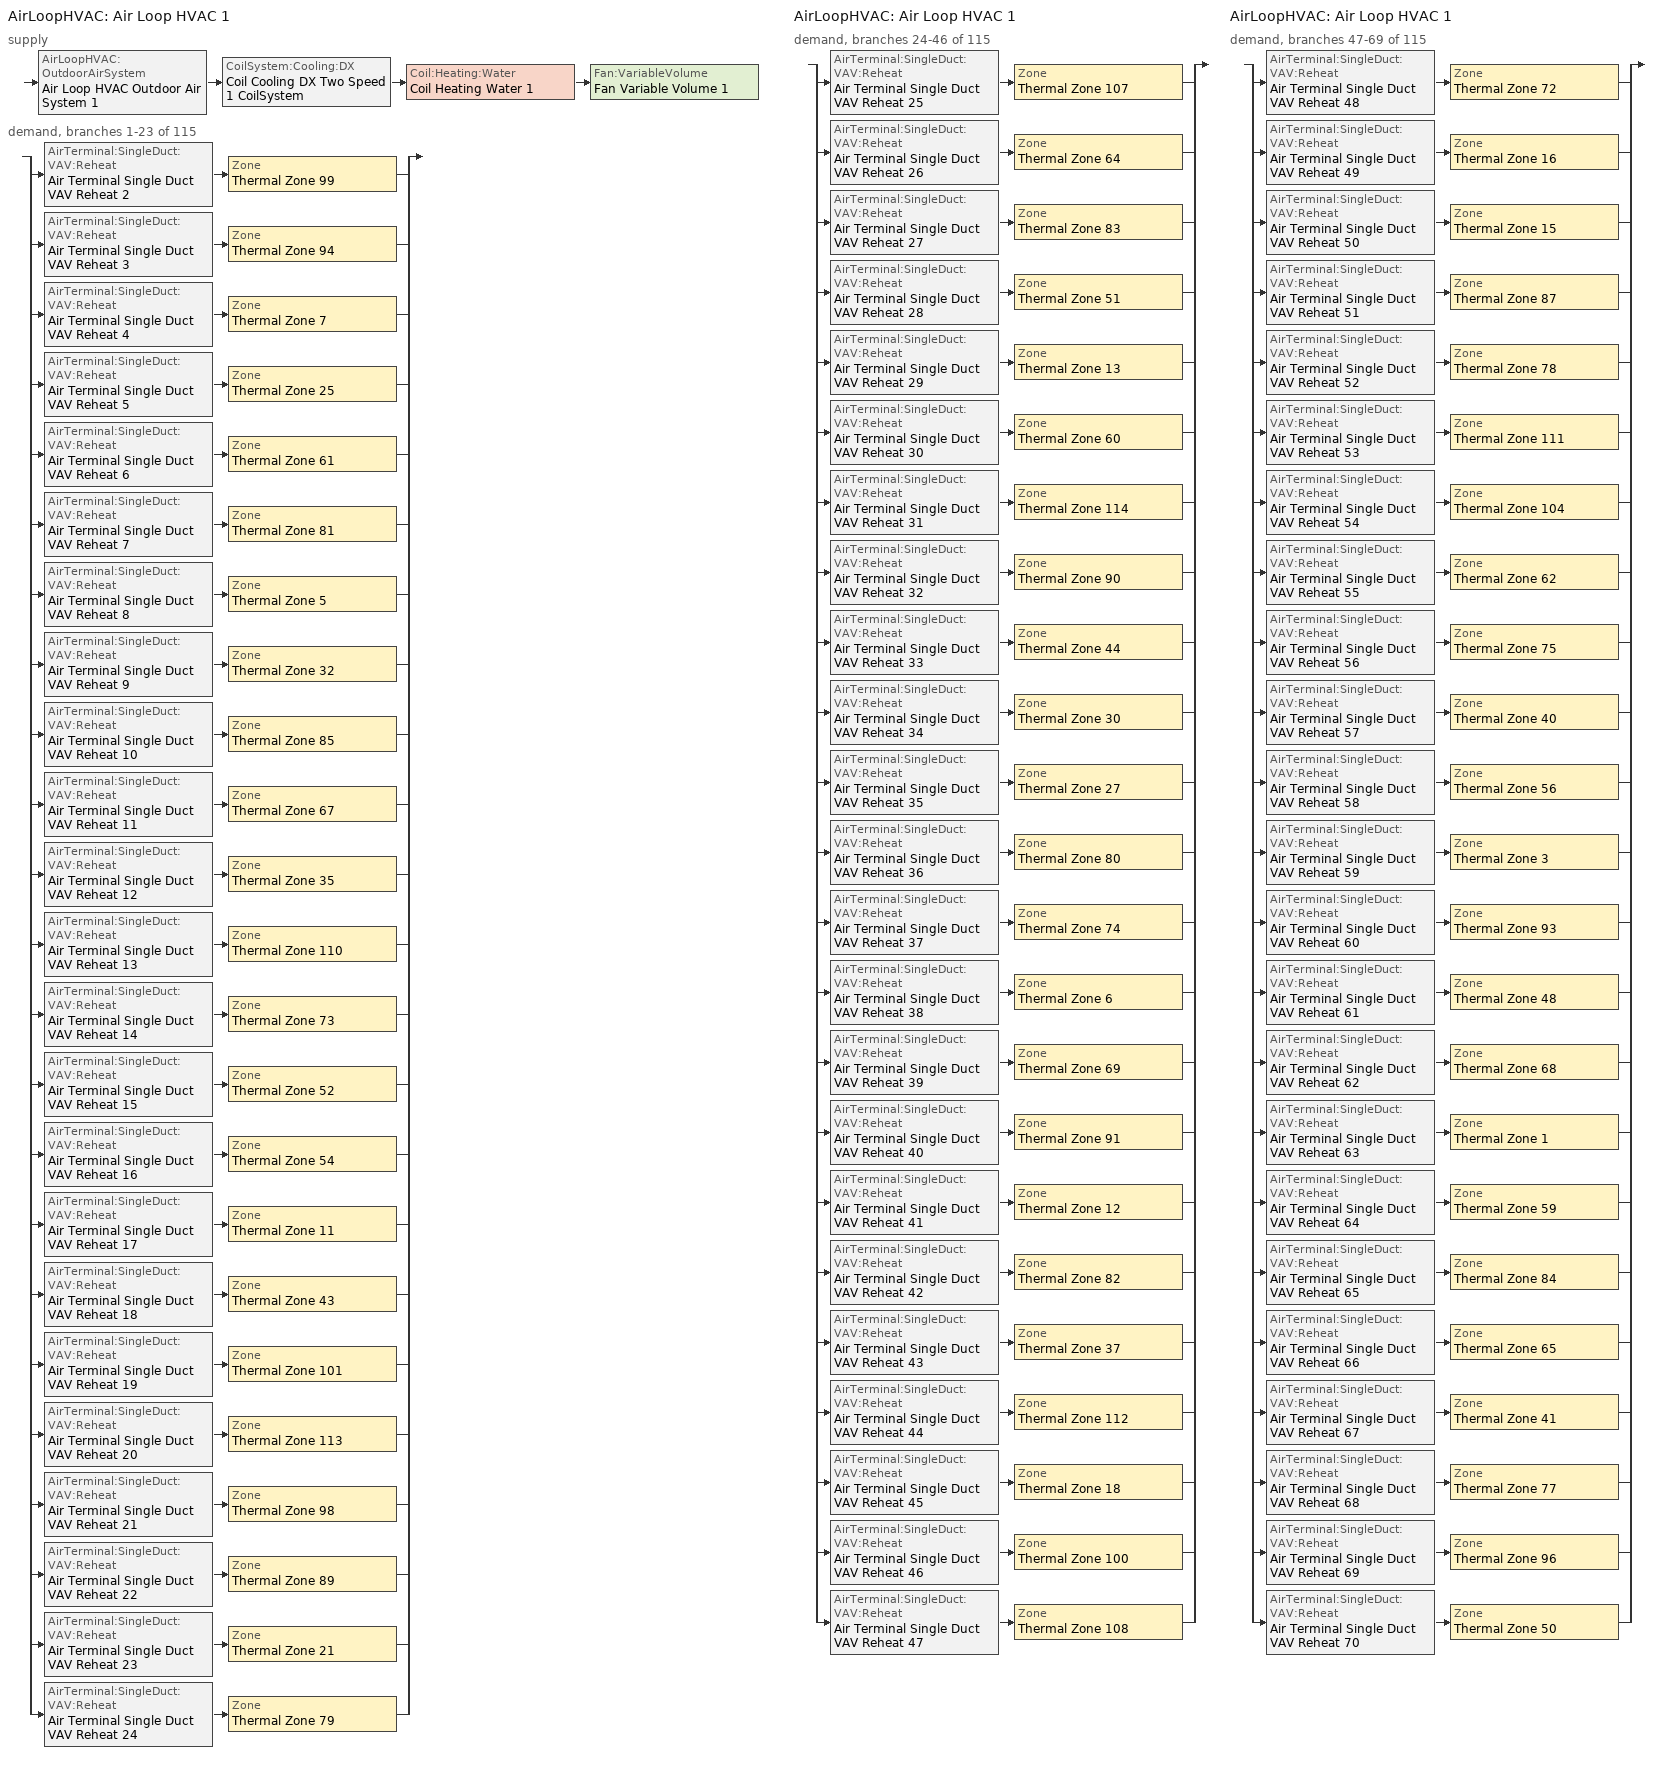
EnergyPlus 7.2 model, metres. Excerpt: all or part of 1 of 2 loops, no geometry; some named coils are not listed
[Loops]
AirLoopHVAC 'Air Loop HVAC 1'
 supply: AirLoopHVAC:OutdoorAirSystem 'Air Loop HVAC Outdoor Air System 1' > CoilSystem:Cooling:DX 'Coil Cooling DX Two Speed 1 CoilSystem' > Coil:Heating:Water 'Coil Heating Water 1' > Fan:VariableVolume 'Fan Variable Volume 1'
 demand, branches 1-23 of 115: split
  | AirTerminal:SingleDuct:VAV:Reheat 'Air Terminal Single Duct VAV Reheat 2' > Zone 'Thermal Zone 99'
  | AirTerminal:SingleDuct:VAV:Reheat 'Air Terminal Single Duct VAV Reheat 3' > Zone 'Thermal Zone 94'
  | AirTerminal:SingleDuct:VAV:Reheat 'Air Terminal Single Duct VAV Reheat 4' > Zone 'Thermal Zone 7'
  | AirTerminal:SingleDuct:VAV:Reheat 'Air Terminal Single Duct VAV Reheat 5' > Zone 'Thermal Zone 25'
  | AirTerminal:SingleDuct:VAV:Reheat 'Air Terminal Single Duct VAV Reheat 6' > Zone 'Thermal Zone 61'
  | AirTerminal:SingleDuct:VAV:Reheat 'Air Terminal Single Duct VAV Reheat 7' > Zone 'Thermal Zone 81'
  | AirTerminal:SingleDuct:VAV:Reheat 'Air Terminal Single Duct VAV Reheat 8' > Zone 'Thermal Zone 5'
  | AirTerminal:SingleDuct:VAV:Reheat 'Air Terminal Single Duct VAV Reheat 9' > Zone 'Thermal Zone 32'
  | AirTerminal:SingleDuct:VAV:Reheat 'Air Terminal Single Duct VAV Reheat 10' > Zone 'Thermal Zone 85'
  | AirTerminal:SingleDuct:VAV:Reheat 'Air Terminal Single Duct VAV Reheat 11' > Zone 'Thermal Zone 67'
  | AirTerminal:SingleDuct:VAV:Reheat 'Air Terminal Single Duct VAV Reheat 12' > Zone 'Thermal Zone 35'
  | AirTerminal:SingleDuct:VAV:Reheat 'Air Terminal Single Duct VAV Reheat 13' > Zone 'Thermal Zone 110'
  | AirTerminal:SingleDuct:VAV:Reheat 'Air Terminal Single Duct VAV Reheat 14' > Zone 'Thermal Zone 73'
  | AirTerminal:SingleDuct:VAV:Reheat 'Air Terminal Single Duct VAV Reheat 15' > Zone 'Thermal Zone 52'
  | AirTerminal:SingleDuct:VAV:Reheat 'Air Terminal Single Duct VAV Reheat 16' > Zone 'Thermal Zone 54'
  | AirTerminal:SingleDuct:VAV:Reheat 'Air Terminal Single Duct VAV Reheat 17' > Zone 'Thermal Zone 11'
  | AirTerminal:SingleDuct:VAV:Reheat 'Air Terminal Single Duct VAV Reheat 18' > Zone 'Thermal Zone 43'
  | AirTerminal:SingleDuct:VAV:Reheat 'Air Terminal Single Duct VAV Reheat 19' > Zone 'Thermal Zone 101'
  | AirTerminal:SingleDuct:VAV:Reheat 'Air Terminal Single Duct VAV Reheat 20' > Zone 'Thermal Zone 113'
  | AirTerminal:SingleDuct:VAV:Reheat 'Air Terminal Single Duct VAV Reheat 21' > Zone 'Thermal Zone 98'
  | AirTerminal:SingleDuct:VAV:Reheat 'Air Terminal Single Duct VAV Reheat 22' > Zone 'Thermal Zone 89'
  | AirTerminal:SingleDuct:VAV:Reheat 'Air Terminal Single Duct VAV Reheat 23' > Zone 'Thermal Zone 21'
  | AirTerminal:SingleDuct:VAV:Reheat 'Air Terminal Single Duct VAV Reheat 24' > Zone 'Thermal Zone 79'
AirLoopHVAC 'Air Loop HVAC 1'
 demand, branches 24-46 of 115: split
  | AirTerminal:SingleDuct:VAV:Reheat 'Air Terminal Single Duct VAV Reheat 25' > Zone 'Thermal Zone 107'
  | AirTerminal:SingleDuct:VAV:Reheat 'Air Terminal Single Duct VAV Reheat 26' > Zone 'Thermal Zone 64'
  | AirTerminal:SingleDuct:VAV:Reheat 'Air Terminal Single Duct VAV Reheat 27' > Zone 'Thermal Zone 83'
  | AirTerminal:SingleDuct:VAV:Reheat 'Air Terminal Single Duct VAV Reheat 28' > Zone 'Thermal Zone 51'
  | AirTerminal:SingleDuct:VAV:Reheat 'Air Terminal Single Duct VAV Reheat 29' > Zone 'Thermal Zone 13'
  | AirTerminal:SingleDuct:VAV:Reheat 'Air Terminal Single Duct VAV Reheat 30' > Zone 'Thermal Zone 60'
  | AirTerminal:SingleDuct:VAV:Reheat 'Air Terminal Single Duct VAV Reheat 31' > Zone 'Thermal Zone 114'
  | AirTerminal:SingleDuct:VAV:Reheat 'Air Terminal Single Duct VAV Reheat 32' > Zone 'Thermal Zone 90'
  | AirTerminal:SingleDuct:VAV:Reheat 'Air Terminal Single Duct VAV Reheat 33' > Zone 'Thermal Zone 44'
  | AirTerminal:SingleDuct:VAV:Reheat 'Air Terminal Single Duct VAV Reheat 34' > Zone 'Thermal Zone 30'
  | AirTerminal:SingleDuct:VAV:Reheat 'Air Terminal Single Duct VAV Reheat 35' > Zone 'Thermal Zone 27'
  | AirTerminal:SingleDuct:VAV:Reheat 'Air Terminal Single Duct VAV Reheat 36' > Zone 'Thermal Zone 80'
  | AirTerminal:SingleDuct:VAV:Reheat 'Air Terminal Single Duct VAV Reheat 37' > Zone 'Thermal Zone 74'
  | AirTerminal:SingleDuct:VAV:Reheat 'Air Terminal Single Duct VAV Reheat 38' > Zone 'Thermal Zone 6'
  | AirTerminal:SingleDuct:VAV:Reheat 'Air Terminal Single Duct VAV Reheat 39' > Zone 'Thermal Zone 69'
  | AirTerminal:SingleDuct:VAV:Reheat 'Air Terminal Single Duct VAV Reheat 40' > Zone 'Thermal Zone 91'
  | AirTerminal:SingleDuct:VAV:Reheat 'Air Terminal Single Duct VAV Reheat 41' > Zone 'Thermal Zone 12'
  | AirTerminal:SingleDuct:VAV:Reheat 'Air Terminal Single Duct VAV Reheat 42' > Zone 'Thermal Zone 82'
  | AirTerminal:SingleDuct:VAV:Reheat 'Air Terminal Single Duct VAV Reheat 43' > Zone 'Thermal Zone 37'
  | AirTerminal:SingleDuct:VAV:Reheat 'Air Terminal Single Duct VAV Reheat 44' > Zone 'Thermal Zone 112'
  | AirTerminal:SingleDuct:VAV:Reheat 'Air Terminal Single Duct VAV Reheat 45' > Zone 'Thermal Zone 18'
  | AirTerminal:SingleDuct:VAV:Reheat 'Air Terminal Single Duct VAV Reheat 46' > Zone 'Thermal Zone 100'
  | AirTerminal:SingleDuct:VAV:Reheat 'Air Terminal Single Duct VAV Reheat 47' > Zone 'Thermal Zone 108'
AirLoopHVAC 'Air Loop HVAC 1'
 demand, branches 47-69 of 115: split
  | AirTerminal:SingleDuct:VAV:Reheat 'Air Terminal Single Duct VAV Reheat 48' > Zone 'Thermal Zone 72'
  | AirTerminal:SingleDuct:VAV:Reheat 'Air Terminal Single Duct VAV Reheat 49' > Zone 'Thermal Zone 16'
  | AirTerminal:SingleDuct:VAV:Reheat 'Air Terminal Single Duct VAV Reheat 50' > Zone 'Thermal Zone 15'
  | AirTerminal:SingleDuct:VAV:Reheat 'Air Terminal Single Duct VAV Reheat 51' > Zone 'Thermal Zone 87'
  | AirTerminal:SingleDuct:VAV:Reheat 'Air Terminal Single Duct VAV Reheat 52' > Zone 'Thermal Zone 78'
  | AirTerminal:SingleDuct:VAV:Reheat 'Air Terminal Single Duct VAV Reheat 53' > Zone 'Thermal Zone 111'
  | AirTerminal:SingleDuct:VAV:Reheat 'Air Terminal Single Duct VAV Reheat 54' > Zone 'Thermal Zone 104'
  | AirTerminal:SingleDuct:VAV:Reheat 'Air Terminal Single Duct VAV Reheat 55' > Zone 'Thermal Zone 62'
  | AirTerminal:SingleDuct:VAV:Reheat 'Air Terminal Single Duct VAV Reheat 56' > Zone 'Thermal Zone 75'
  | AirTerminal:SingleDuct:VAV:Reheat 'Air Terminal Single Duct VAV Reheat 57' > Zone 'Thermal Zone 40'
  | AirTerminal:SingleDuct:VAV:Reheat 'Air Terminal Single Duct VAV Reheat 58' > Zone 'Thermal Zone 56'
  | AirTerminal:SingleDuct:VAV:Reheat 'Air Terminal Single Duct VAV Reheat 59' > Zone 'Thermal Zone 3'
  | AirTerminal:SingleDuct:VAV:Reheat 'Air Terminal Single Duct VAV Reheat 60' > Zone 'Thermal Zone 93'
  | AirTerminal:SingleDuct:VAV:Reheat 'Air Terminal Single Duct VAV Reheat 61' > Zone 'Thermal Zone 48'
  | AirTerminal:SingleDuct:VAV:Reheat 'Air Terminal Single Duct VAV Reheat 62' > Zone 'Thermal Zone 68'
  | AirTerminal:SingleDuct:VAV:Reheat 'Air Terminal Single Duct VAV Reheat 63' > Zone 'Thermal Zone 1'
  | AirTerminal:SingleDuct:VAV:Reheat 'Air Terminal Single Duct VAV Reheat 64' > Zone 'Thermal Zone 59'
  | AirTerminal:SingleDuct:VAV:Reheat 'Air Terminal Single Duct VAV Reheat 65' > Zone 'Thermal Zone 84'
  | AirTerminal:SingleDuct:VAV:Reheat 'Air Terminal Single Duct VAV Reheat 66' > Zone 'Thermal Zone 65'
  | AirTerminal:SingleDuct:VAV:Reheat 'Air Terminal Single Duct VAV Reheat 67' > Zone 'Thermal Zone 41'
  | AirTerminal:SingleDuct:VAV:Reheat 'Air Terminal Single Duct VAV Reheat 68' > Zone 'Thermal Zone 77'
  | AirTerminal:SingleDuct:VAV:Reheat 'Air Terminal Single Duct VAV Reheat 69' > Zone 'Thermal Zone 96'
  | AirTerminal:SingleDuct:VAV:Reheat 'Air Terminal Single Duct VAV Reheat 70' > Zone 'Thermal Zone 50'
[AirLoopHVAC]
Air Loop HVAC 1: Design Supply Air Flow Rate {m3/s}=AutoSize
[Sizing:System]
Air Loop HVAC 1: Type of Load to Size On=Sensible; Design Outdoor Air Flow Rate {m3/s}=Autosize; Minimum System Air Flow Ratio=0.3; Preheat Design Temperature {C}=7; Preheat Design Humidity Ratio {kgWater/kgDryAir}=0.008; Precool Design Temperature {C}=12.8; Precool Design Humidity Ratio {kgWater/kgDryAir}=0.008; Central Cooling Design Supply Air Temperature {C}=12.8; Central Heating Design Supply Air Temperature {C}=12.8; Sizing Option=NonCoincident; 100% Outdoor Air in Cooling=Yes; 100% Outdoor Air in Heating=Yes; Central Cooling Design Supply Air Humidity Ratio {kgWater/kgDryAir}=0.0085; Central Heating Design Supply Air Humidity Ratio {kgWater/kgDryAir}=0.008; Cooling Design Air Flow Method=DesignDay; Cooling Design Air Flow Rate {m3/s}=0; Heating Design Air Flow Method=DesignDay; Heating Design Air Flow Rate {m3/s}=0; System Outdoor Air Method=ZoneSum
[Controller:WaterCoil]
Controller Water Coil 1: Control Variable=Temperature; Action=Normal; Actuator Variable=Flow; Controller Convergence Tolerance {deltaC}=Autosize; Maximum Actuated Flow {m3/s}=Autosize; Minimum Actuated Flow {m3/s}=1e-07
[Controller:OutdoorAir]
Controller Outdoor Air 1: Minimum Outdoor Air Flow Rate {m3/s}=Autosize; Maximum Outdoor Air Flow Rate {m3/s}=Autosize; Economizer Control Type=FixedDryBulb; Economizer Control Action Type=ModulateFlow; Economizer Maximum Limit Dry-Bulb Temperature {C}=30; Economizer Maximum Limit Enthalpy {J/kg}=64000; Economizer Minimum Limit Dry-Bulb Temperature {C}=-100; Lockout Type=NoLockout; Minimum Limit Type=FixedMinimum; High Humidity Control=No; Control High Indoor Humidity Based on Outdoor Humidity Ratio=Yes; Heat Recovery Bypass Control Type=BypassWhenOAFlowGreaterThanMinimum
[SetpointManager:MixedAir] Control Variable=Temperature
Setpoint Manager Mixed Air 3; Setpoint Manager Mixed Air 2; Setpoint Manager Mixed Air 1
[CoilSystem:Cooling:DX]
Coil Cooling DX Two Speed 1 CoilSystem: Availability Schedule=Always_On; Cooling Coil=Coil Cooling DX Two Speed 1
[Coil:Cooling:DX:TwoSpeed]
Coil Cooling DX Two Speed 1: Availability Schedule=Always_On; Rated High Speed Total Cooling Capacity {W}=Autosize; Rated High Speed Sensible Heat Ratio=Autosize; Rated High Speed COP {W/W}=5.5; Rated High Speed Air Flow Rate {m3/s}=Autosize; Total Cooling Capacity Function of Temperature Curve=Curve Biquadratic 1; Total Cooling Capacity Function of Flow Fraction Curve=Curve Quadratic 1; Energy Input Ratio Function of Temperature Curve=Curve Biquadratic 2; Energy Input Ratio Function of Flow Fraction Curve=Curve Quadratic 2; Part Load Fraction Correlation Curve=Curve Quadratic 3; Rated Low Speed Total Cooling Capacity {W}=Autosize; Rated Low Speed Sensible Heat Ratio=0.69; Rated Low Speed COP {W/W}=6.6; Rated Low Speed Air Flow Rate {m3/s}=Autosize; Low Speed Total Cooling Capacity Function of Temperature Curve=Curve Biquadratic 3; Low Speed Energy Input Ratio Function of Temperature Curve=Curve Biquadratic 4; Condenser Type=AirCooled; High Speed Evaporative Condenser Effectiveness=0; Low Speed Evaporative Condenser Effectiveness=0; Basin Heater Capacity {W/K}=10; Basin Heater Setpoint Temperature {C}=2
[Coil:Heating:Water]
Coil Heating Water 1: Availability Schedule=Always_On; U-Factor Times Area Value {W/K}=Autosize; Maximum Water Flow Rate {m3/s}=Autosize; Performance Input Method=UFactorTimesAreaAndDesignWaterFlowRate; Rated Capacity {W}=Autosize; Rated Inlet Water Temperature {C}=82.2; Rated Inlet Air Temperature {C}=16.6; Rated Outlet Water Temperature {C}=71.1; Rated Outlet Air Temperature {C}=32.2; Rated Ratio for Air and Water Convection=0.5
[Fan:VariableVolume]
Fan Variable Volume 1: Availability Schedule=Always_On; Fan Efficiency=0.5; Pressure Rise {Pa}=500; Maximum Flow Rate {m3/s}=AutoSize; Fan Power Minimum Flow Rate Input Method=FixedFlowRate; Fan Power Minimum Flow Fraction=0; Fan Power Minimum Air Flow Rate {m3/s}=0; Motor Efficiency=0.93; Motor In Airstream Fraction=1; Fan Power Coefficient 1=0.0407599; Fan Power Coefficient 2=0.088045; Fan Power Coefficient 3=-0.0729261; Fan Power Coefficient 4=0.94374; Fan Power Coefficient 5=0
[SetpointManager:Scheduled]
Setpoint Manager Scheduled 1: Control Variable=Temperature; Schedule=Deck_Temperature
[AirTerminal:SingleDuct:VAV:Reheat] Availability Schedule=Always_On; Maximum Air Flow Rate {m3/s}=Autosize; Zone Minimum Air Flow Input Method=Constant; Constant Minimum Air Flow Fraction=0.3; Fixed Minimum Air Flow Rate {m3/s}=0.3; Maximum Hot Water or Steam Flow Rate {m3/s}=Autosize; Minimum Hot Water or Steam Flow Rate {m3/s}=0; Convergence Tolerance=0.001; Damper Heating Action=Normal; Maximum Flow per Zone Floor Area During Reheat {m3/s-m2}=Autocalculate; Maximum Flow Fraction During Reheat=Autocalculate; Maximum Reheat Air Temperature {C}=35
Name | Reheat Coil
Air Terminal Single Duct VAV Reheat 2 | Coil Heating Water 3
Air Terminal Single Duct VAV Reheat 3 | Coil Heating Water 4
Air Terminal Single Duct VAV Reheat 4 | Coil Heating Water 5
Air Terminal Single Duct VAV Reheat 5 | Coil Heating Water 6
Air Terminal Single Duct VAV Reheat 6 | Coil Heating Water 7
Air Terminal Single Duct VAV Reheat 7 | Coil Heating Water 8
Air Terminal Single Duct VAV Reheat 8 | Coil Heating Water 9
Air Terminal Single Duct VAV Reheat 9 | Coil Heating Water 10
Air Terminal Single Duct VAV Reheat 10 | Coil Heating Water 11
Air Terminal Single Duct VAV Reheat 11 | Coil Heating Water 12
Air Terminal Single Duct VAV Reheat 12 | Coil Heating Water 13
Air Terminal Single Duct VAV Reheat 13 | Coil Heating Water 14
Air Terminal Single Duct VAV Reheat 14 | Coil Heating Water 15
Air Terminal Single Duct VAV Reheat 15 | Coil Heating Water 16
Air Terminal Single Duct VAV Reheat 16 | Coil Heating Water 17
Air Terminal Single Duct VAV Reheat 17 | Coil Heating Water 18
Air Terminal Single Duct VAV Reheat 18 | Coil Heating Water 19
Air Terminal Single Duct VAV Reheat 19 | Coil Heating Water 20
Air Terminal Single Duct VAV Reheat 20 | Coil Heating Water 21
Air Terminal Single Duct VAV Reheat 21 | Coil Heating Water 22
Air Terminal Single Duct VAV Reheat 22 | Coil Heating Water 23
Air Terminal Single Duct VAV Reheat 23 | Coil Heating Water 24
Air Terminal Single Duct VAV Reheat 24 | Coil Heating Water 25
Air Terminal Single Duct VAV Reheat 25 | Coil Heating Water 26
Air Terminal Single Duct VAV Reheat 26 | Coil Heating Water 27
Air Terminal Single Duct VAV Reheat 27 | Coil Heating Water 28
Air Terminal Single Duct VAV Reheat 28 | Coil Heating Water 29
Air Terminal Single Duct VAV Reheat 29 | Coil Heating Water 30
Air Terminal Single Duct VAV Reheat 30 | Coil Heating Water 31
Air Terminal Single Duct VAV Reheat 31 | Coil Heating Water 32
Air Terminal Single Duct VAV Reheat 32 | Coil Heating Water 33
Air Terminal Single Duct VAV Reheat 33 | Coil Heating Water 34
Air Terminal Single Duct VAV Reheat 34 | Coil Heating Water 35
Air Terminal Single Duct VAV Reheat 35 | Coil Heating Water 36
Air Terminal Single Duct VAV Reheat 36 | Coil Heating Water 37
Air Terminal Single Duct VAV Reheat 37 | Coil Heating Water 38
Air Terminal Single Duct VAV Reheat 38 | Coil Heating Water 39
Air Terminal Single Duct VAV Reheat 39 | Coil Heating Water 40
Air Terminal Single Duct VAV Reheat 40 | Coil Heating Water 41
Air Terminal Single Duct VAV Reheat 41 | Coil Heating Water 42
Air Terminal Single Duct VAV Reheat 42 | Coil Heating Water 43
Air Terminal Single Duct VAV Reheat 43 | Coil Heating Water 44
Air Terminal Single Duct VAV Reheat 44 | Coil Heating Water 45
Air Terminal Single Duct VAV Reheat 45 | Coil Heating Water 46
Air Terminal Single Duct VAV Reheat 46 | Coil Heating Water 47
Air Terminal Single Duct VAV Reheat 47 | Coil Heating Water 48
Air Terminal Single Duct VAV Reheat 48 | Coil Heating Water 49
Air Terminal Single Duct VAV Reheat 49 | Coil Heating Water 50
Air Terminal Single Duct VAV Reheat 50 | Coil Heating Water 51
Air Terminal Single Duct VAV Reheat 51 | Coil Heating Water 52
Air Terminal Single Duct VAV Reheat 52 | Coil Heating Water 53
Air Terminal Single Duct VAV Reheat 53 | Coil Heating Water 54
Air Terminal Single Duct VAV Reheat 54 | Coil Heating Water 55
Air Terminal Single Duct VAV Reheat 55 | Coil Heating Water 56
Air Terminal Single Duct VAV Reheat 56 | Coil Heating Water 57
Air Terminal Single Duct VAV Reheat 57 | Coil Heating Water 58
Air Terminal Single Duct VAV Reheat 58 | Coil Heating Water 59
Air Terminal Single Duct VAV Reheat 59 | Coil Heating Water 60
Air Terminal Single Duct VAV Reheat 60 | Coil Heating Water 61
Air Terminal Single Duct VAV Reheat 61 | Coil Heating Water 62
Air Terminal Single Duct VAV Reheat 62 | Coil Heating Water 63
Air Terminal Single Duct VAV Reheat 63 | Coil Heating Water 64
Air Terminal Single Duct VAV Reheat 64 | Coil Heating Water 65
Air Terminal Single Duct VAV Reheat 65 | Coil Heating Water 66
Air Terminal Single Duct VAV Reheat 66 | Coil Heating Water 67
Air Terminal Single Duct VAV Reheat 67 | Coil Heating Water 68
Air Terminal Single Duct VAV Reheat 68 | Coil Heating Water 69
Air Terminal Single Duct VAV Reheat 69 | Coil Heating Water 70
Air Terminal Single Duct VAV Reheat 70 | Coil Heating Water 71
[ZoneControl:Thermostat] Control Object Type 1=ThermostatSetpoint:DualSetpoint; Control Name 1=Thermostat Setpoint Dual Setpoint 1
Name | Zone or ZoneList | Control Type Schedule
Thermal Zone 43 Thermostat | Thermal Zone 43 | Thermal Zone 43 Thermostat Schedule
Thermal Zone 72 Thermostat | Thermal Zone 72 | Thermal Zone 72 Thermostat Schedule
Thermal Zone 37 Thermostat | Thermal Zone 37 | Thermal Zone 37 Thermostat Schedule
Thermal Zone 83 Thermostat | Thermal Zone 83 | Thermal Zone 83 Thermostat Schedule
Thermal Zone 67 Thermostat | Thermal Zone 67 | Thermal Zone 67 Thermostat Schedule
Thermal Zone 50 Thermostat | Thermal Zone 50 | Thermal Zone 50 Thermostat Schedule
Thermal Zone 18 Thermostat | Thermal Zone 18 | Thermal Zone 18 Thermostat Schedule
Thermal Zone 6 Thermostat | Thermal Zone 6 | Thermal Zone 6 Thermostat Schedule
Thermal Zone 13 Thermostat | Thermal Zone 13 | Thermal Zone 13 Thermostat Schedule
Thermal Zone 84 Thermostat | Thermal Zone 84 | Thermal Zone 84 Thermostat Schedule
Thermal Zone 75 Thermostat | Thermal Zone 75 | Thermal Zone 75 Thermostat Schedule
Thermal Zone 77 Thermostat | Thermal Zone 77 | Thermal Zone 77 Thermostat Schedule
Thermal Zone 64 Thermostat | Thermal Zone 64 | Thermal Zone 64 Thermostat Schedule
Thermal Zone 69 Thermostat | Thermal Zone 69 | Thermal Zone 69 Thermostat Schedule
Thermal Zone 59 Thermostat | Thermal Zone 59 | Thermal Zone 59 Thermostat Schedule
Thermal Zone 93 Thermostat | Thermal Zone 93 | Thermal Zone 93 Thermostat Schedule
Thermal Zone 98 Thermostat | Thermal Zone 98 | Thermal Zone 98 Thermostat Schedule
Thermal Zone 51 Thermostat | Thermal Zone 51 | Thermal Zone 51 Thermostat Schedule
Thermal Zone 1 Thermostat | Thermal Zone 1 | Thermal Zone 1 Thermostat Schedule
Thermal Zone 30 Thermostat | Thermal Zone 30 | Thermal Zone 30 Thermostat Schedule
Thermal Zone 90 Thermostat | Thermal Zone 90 | Thermal Zone 90 Thermostat Schedule
Thermal Zone 101 Thermostat | Thermal Zone 101 | Thermal Zone 101 Thermostat Schedule
Thermal Zone 48 Thermostat | Thermal Zone 48 | Thermal Zone 48 Thermostat Schedule
Thermal Zone 52 Thermostat | Thermal Zone 52 | Thermal Zone 52 Thermostat Schedule
Thermal Zone 113 Thermostat | Thermal Zone 113 | Thermal Zone 113 Thermostat Schedule
Thermal Zone 108 Thermostat | Thermal Zone 108 | Thermal Zone 108 Thermostat Schedule
Thermal Zone 56 Thermostat | Thermal Zone 56 | Thermal Zone 56 Thermostat Schedule
Thermal Zone 62 Thermostat | Thermal Zone 62 | Thermal Zone 62 Thermostat Schedule
Thermal Zone 81 Thermostat | Thermal Zone 81 | Thermal Zone 81 Thermostat Schedule
Thermal Zone 7 Thermostat | Thermal Zone 7 | Thermal Zone 7 Thermostat Schedule
Thermal Zone 3 Thermostat | Thermal Zone 3 | Thermal Zone 3 Thermostat Schedule
Thermal Zone 5 Thermostat | Thermal Zone 5 | Thermal Zone 5 Thermostat Schedule
Thermal Zone 61 Thermostat | Thermal Zone 61 | Thermal Zone 61 Thermostat Schedule
Thermal Zone 11 Thermostat | Thermal Zone 11 | Thermal Zone 11 Thermostat Schedule
Thermal Zone 68 Thermostat | Thermal Zone 68 | Thermal Zone 68 Thermostat Schedule
Thermal Zone 87 Thermostat | Thermal Zone 87 | Thermal Zone 87 Thermostat Schedule
Thermal Zone 41 Thermostat | Thermal Zone 41 | Thermal Zone 41 Thermostat Schedule
Thermal Zone 100 Thermostat | Thermal Zone 100 | Thermal Zone 100 Thermostat Schedule
Thermal Zone 96 Thermostat | Thermal Zone 96 | Thermal Zone 96 Thermostat Schedule
Thermal Zone 40 Thermostat | Thermal Zone 40 | Thermal Zone 40 Thermostat Schedule
Thermal Zone 25 Thermostat | Thermal Zone 25 | Thermal Zone 25 Thermostat Schedule
Thermal Zone 85 Thermostat | Thermal Zone 85 | Thermal Zone 85 Thermostat Schedule
Thermal Zone 27 Thermostat | Thermal Zone 27 | Thermal Zone 27 Thermostat Schedule
Thermal Zone 89 Thermostat | Thermal Zone 89 | Thermal Zone 89 Thermostat Schedule
Thermal Zone 111 Thermostat | Thermal Zone 111 | Thermal Zone 111 Thermostat Schedule
Thermal Zone 78 Thermostat | Thermal Zone 78 | Thermal Zone 78 Thermostat Schedule
Thermal Zone 82 Thermostat | Thermal Zone 82 | Thermal Zone 82 Thermostat Schedule
Thermal Zone 21 Thermostat | Thermal Zone 21 | Thermal Zone 21 Thermostat Schedule
Thermal Zone 35 Thermostat | Thermal Zone 35 | Thermal Zone 35 Thermostat Schedule
Thermal Zone 94 Thermostat | Thermal Zone 94 | Thermal Zone 94 Thermostat Schedule
Thermal Zone 104 Thermostat | Thermal Zone 104 | Thermal Zone 104 Thermostat Schedule
Thermal Zone 112 Thermostat | Thermal Zone 112 | Thermal Zone 112 Thermostat Schedule
Thermal Zone 107 Thermostat | Thermal Zone 107 | Thermal Zone 107 Thermostat Schedule
Thermal Zone 54 Thermostat | Thermal Zone 54 | Thermal Zone 54 Thermostat Schedule
Thermal Zone 99 Thermostat | Thermal Zone 99 | Thermal Zone 99 Thermostat Schedule
Thermal Zone 80 Thermostat | Thermal Zone 80 | Thermal Zone 80 Thermostat Schedule
Thermal Zone 65 Thermostat | Thermal Zone 65 | Thermal Zone 65 Thermostat Schedule
Thermal Zone 91 Thermostat | Thermal Zone 91 | Thermal Zone 91 Thermostat Schedule
Thermal Zone 73 Thermostat | Thermal Zone 73 | Thermal Zone 73 Thermostat Schedule
Thermal Zone 110 Thermostat | Thermal Zone 110 | Thermal Zone 110 Thermostat Schedule
Thermal Zone 114 Thermostat | Thermal Zone 114 | Thermal Zone 114 Thermostat Schedule
Thermal Zone 74 Thermostat | Thermal Zone 74 | Thermal Zone 74 Thermostat Schedule
Thermal Zone 12 Thermostat | Thermal Zone 12 | Thermal Zone 12 Thermostat Schedule
Thermal Zone 16 Thermostat | Thermal Zone 16 | Thermal Zone 16 Thermostat Schedule
Thermal Zone 15 Thermostat | Thermal Zone 15 | Thermal Zone 15 Thermostat Schedule
Thermal Zone 79 Thermostat | Thermal Zone 79 | Thermal Zone 79 Thermostat Schedule
Thermal Zone 60 Thermostat | Thermal Zone 60 | Thermal Zone 60 Thermostat Schedule
Thermal Zone 44 Thermostat | Thermal Zone 44 | Thermal Zone 44 Thermostat Schedule
Thermal Zone 32 Thermostat | Thermal Zone 32 | Thermal Zone 32 Thermostat Schedule
[ThermostatSetpoint:DualSetpoint]
Thermostat Setpoint Dual Setpoint 1: Heating Setpoint Temperature Schedule=Heating Sch; Cooling Setpoint Temperature Schedule=Cooling Sch
[Zone equipment]
Thermal Zone 43: Air Terminal Single Duct VAV Reheat 18
Thermal Zone 72: Air Terminal Single Duct VAV Reheat 48
Thermal Zone 37: Air Terminal Single Duct VAV Reheat 43
Thermal Zone 83: Air Terminal Single Duct VAV Reheat 27
Thermal Zone 67: Air Terminal Single Duct VAV Reheat 11
Thermal Zone 50: Air Terminal Single Duct VAV Reheat 70
Thermal Zone 18: Air Terminal Single Duct VAV Reheat 45
Thermal Zone 6: Air Terminal Single Duct VAV Reheat 38
Thermal Zone 13: Air Terminal Single Duct VAV Reheat 29
Thermal Zone 84: Air Terminal Single Duct VAV Reheat 65
Thermal Zone 75: Air Terminal Single Duct VAV Reheat 56
Thermal Zone 77: Air Terminal Single Duct VAV Reheat 68
Thermal Zone 64: Air Terminal Single Duct VAV Reheat 26
Thermal Zone 69: Air Terminal Single Duct VAV Reheat 39
Thermal Zone 59: Air Terminal Single Duct VAV Reheat 64
Thermal Zone 93: Air Terminal Single Duct VAV Reheat 60
Thermal Zone 98: Air Terminal Single Duct VAV Reheat 21
Thermal Zone 51: Air Terminal Single Duct VAV Reheat 28
Thermal Zone 1: Air Terminal Single Duct VAV Reheat 63
Thermal Zone 30: Air Terminal Single Duct VAV Reheat 34
Thermal Zone 90: Air Terminal Single Duct VAV Reheat 32
Thermal Zone 101: Air Terminal Single Duct VAV Reheat 19
Thermal Zone 48: Air Terminal Single Duct VAV Reheat 61
Thermal Zone 52: Air Terminal Single Duct VAV Reheat 15
Thermal Zone 113: Air Terminal Single Duct VAV Reheat 20
Thermal Zone 108: Air Terminal Single Duct VAV Reheat 47
Thermal Zone 56: Air Terminal Single Duct VAV Reheat 58
Thermal Zone 62: Air Terminal Single Duct VAV Reheat 55
Thermal Zone 81: Air Terminal Single Duct VAV Reheat 7
Thermal Zone 7: Air Terminal Single Duct VAV Reheat 4
Thermal Zone 3: Air Terminal Single Duct VAV Reheat 59
Thermal Zone 5: Air Terminal Single Duct VAV Reheat 8
Thermal Zone 61: Air Terminal Single Duct VAV Reheat 6
Thermal Zone 11: Air Terminal Single Duct VAV Reheat 17
Thermal Zone 68: Air Terminal Single Duct VAV Reheat 62
Thermal Zone 87: Air Terminal Single Duct VAV Reheat 51
Thermal Zone 41: Air Terminal Single Duct VAV Reheat 67
Thermal Zone 100: Air Terminal Single Duct VAV Reheat 46
Thermal Zone 96: Air Terminal Single Duct VAV Reheat 69
Thermal Zone 40: Air Terminal Single Duct VAV Reheat 57
Thermal Zone 25: Air Terminal Single Duct VAV Reheat 5
Thermal Zone 85: Air Terminal Single Duct VAV Reheat 10
Thermal Zone 27: Air Terminal Single Duct VAV Reheat 35
Thermal Zone 89: Air Terminal Single Duct VAV Reheat 22
Thermal Zone 111: Air Terminal Single Duct VAV Reheat 53
Thermal Zone 78: Air Terminal Single Duct VAV Reheat 52
Thermal Zone 82: Air Terminal Single Duct VAV Reheat 42
Thermal Zone 21: Air Terminal Single Duct VAV Reheat 23
Thermal Zone 35: Air Terminal Single Duct VAV Reheat 12
Thermal Zone 94: Air Terminal Single Duct VAV Reheat 3
Thermal Zone 104: Air Terminal Single Duct VAV Reheat 54
Thermal Zone 112: Air Terminal Single Duct VAV Reheat 44
Thermal Zone 107: Air Terminal Single Duct VAV Reheat 25
Thermal Zone 54: Air Terminal Single Duct VAV Reheat 16
Thermal Zone 99: Air Terminal Single Duct VAV Reheat 2
Thermal Zone 80: Air Terminal Single Duct VAV Reheat 36
Thermal Zone 65: Air Terminal Single Duct VAV Reheat 66
Thermal Zone 91: Air Terminal Single Duct VAV Reheat 40
Thermal Zone 73: Air Terminal Single Duct VAV Reheat 14
Thermal Zone 110: Air Terminal Single Duct VAV Reheat 13
Thermal Zone 114: Air Terminal Single Duct VAV Reheat 31
Thermal Zone 74: Air Terminal Single Duct VAV Reheat 37
Thermal Zone 12: Air Terminal Single Duct VAV Reheat 41
Thermal Zone 16: Air Terminal Single Duct VAV Reheat 49
Thermal Zone 15: Air Terminal Single Duct VAV Reheat 50
Thermal Zone 79: Air Terminal Single Duct VAV Reheat 24
Thermal Zone 60: Air Terminal Single Duct VAV Reheat 30
Thermal Zone 44: Air Terminal Single Duct VAV Reheat 33
Thermal Zone 32: Air Terminal Single Duct VAV Reheat 9
[Sizing:Zone] Zone Cooling Design Supply Air Temperature Input Method=SupplyAirTemperature; Zone Cooling Design Supply Air Temperature {C}=14; Zone Heating Design Supply Air Temperature Input Method=SupplyAirTemperature; Zone Heating Design Supply Air Temperature {C}=40; Zone Cooling Design Supply Air Humidity Ratio {kgWater/kgDryAir}=0.0085; Zone Heating Design Supply Air Humidity Ratio {kgWater/kgDryAir}=0.008; Cooling Design Air Flow Method=DesignDay; Cooling Design Air Flow Rate {m3/s}=0; Cooling Minimum Air Flow per Zone Floor Area {m3/s-m2}=0.000762; Cooling Minimum Air Flow {m3/s}=0; Cooling Minimum Air Flow Fraction=0; Heating Design Air Flow Method=DesignDay; Heating Design Air Flow Rate {m3/s}=0; Heating Maximum Air Flow per Zone Floor Area {m3/s-m2}=0.002032; Heating Maximum Air Flow {m3/s}=0.141576; Heating Maximum Air Flow Fraction=0.3
Thermal Zone 43; Thermal Zone 72; Thermal Zone 37; Thermal Zone 83; Thermal Zone 67; Thermal Zone 50; Thermal Zone 18; Thermal Zone 6; Thermal Zone 13; Thermal Zone 84; Thermal Zone 75; Thermal Zone 77; Thermal Zone 64; Thermal Zone 69; Thermal Zone 59; Thermal Zone 93; Thermal Zone 98; Thermal Zone 51; Thermal Zone 1; Thermal Zone 30; Thermal Zone 90; Thermal Zone 101; Thermal Zone 48; Thermal Zone 52; Thermal Zone 113; Thermal Zone 108; Thermal Zone 56; Thermal Zone 62; Thermal Zone 81; Thermal Zone 7; Thermal Zone 3; Thermal Zone 5; Thermal Zone 61; Thermal Zone 11; Thermal Zone 68; Thermal Zone 87; Thermal Zone 41; Thermal Zone 100; Thermal Zone 96; Thermal Zone 40; Thermal Zone 25; Thermal Zone 85; Thermal Zone 27; Thermal Zone 89; Thermal Zone 111; Thermal Zone 78; Thermal Zone 82; Thermal Zone 21; Thermal Zone 35; Thermal Zone 94; Thermal Zone 104; Thermal Zone 112; Thermal Zone 107; Thermal Zone 54; Thermal Zone 99; Thermal Zone 80; Thermal Zone 65; Thermal Zone 91; Thermal Zone 73; Thermal Zone 110; Thermal Zone 114; Thermal Zone 74; Thermal Zone 12; Thermal Zone 16; Thermal Zone 15; Thermal Zone 79; Thermal Zone 60; Thermal Zone 44; Thermal Zone 32
[Schedule:Day:Interval]
Always_On_Winter_Design_Day; Always_On_Summer_Design_Day; Always_On_Default: No, 24:00, 1
Deck_Temperature_Summer_Design_Day; Deck_Temperature_Winter_Design_Day; Deck_Temperature_Default: No, 24:00, 12.8
Heating Sch Default: No, 24:00, 24
Cooling Sch Default: No, 24:00, 28
[Schedule:Week:Daily]
Schedule:Week:Daily {84b509d3-6c44-4767-885e-8c8381c8c71d}: Cooling Sch Default, Cooling Sch Default, Cooling Sch Default, Cooling Sch Default, Cooling Sch Default, Cooling Sch Default, Cooling Sch Default, Cooling Sch Default, Cooling Sch Default, Cooling Sch Default, Cooling Sch Default, Cooling Sch Default
Schedule:Week:Daily {172289bd-24b3-45ba-aebe-73c1effa4b61}: Heating Sch Default, Heating Sch Default, Heating Sch Default, Heating Sch Default, Heating Sch Default, Heating Sch Default, Heating Sch Default, Heating Sch Default, Heating Sch Default, Heating Sch Default, Heating Sch Default, Heating Sch Default
Schedule:Week:Daily {8ddb1b03-665f-44d5-a9f1-b613e169e64c}: Deck_Temperature_Default, Deck_Temperature_Default, Deck_Temperature_Default, Deck_Temperature_Default, Deck_Temperature_Default, Deck_Temperature_Default, Deck_Temperature_Default, Deck_Temperature_Default, Deck_Temperature_Summer_Design_Day, Deck_Temperature_Winter_Design_Day, Deck_Temperature_Default, Deck_Temperature_Default
Schedule:Week:Daily {f200fd82-2523-4ff8-897a-2c8eb04ab378}: Always_On_Default, Always_On_Default, Always_On_Default, Always_On_Default, Always_On_Default, Always_On_Default, Always_On_Default, Always_On_Default, Always_On_Summer_Design_Day, Always_On_Winter_Design_Day, Always_On_Default, Always_On_Default
[Schedule:Year]
Cooling Sch: Schedule:Week:Daily {84b509d3-6c44-4767-885e-8c8381c8c71d}, 1, 1, 12, 31
Heating Sch: Schedule:Week:Daily {172289bd-24b3-45ba-aebe-73c1effa4b61}, 1, 1, 12, 31
Deck_Temperature: Schedule:Week:Daily {8ddb1b03-665f-44d5-a9f1-b613e169e64c}, 1, 1, 12, 31
Always_On: Schedule:Week:Daily {f200fd82-2523-4ff8-897a-2c8eb04ab378}, 1, 1, 12, 31
[Schedule:Compact]
Thermal Zone 43 Thermostat Schedule; Thermal Zone 72 Thermostat Schedule; Thermal Zone 37 Thermostat Schedule; Thermal Zone 83 Thermostat Schedule; Thermal Zone 67 Thermostat Schedule; Thermal Zone 50 Thermostat Schedule; Thermal Zone 18 Thermostat Schedule; Thermal Zone 6 Thermostat Schedule; Thermal Zone 13 Thermostat Schedule; Thermal Zone 84 Thermostat Schedule; Thermal Zone 75 Thermostat Schedule; Thermal Zone 77 Thermostat Schedule; Thermal Zone 64 Thermostat Schedule; Thermal Zone 69 Thermostat Schedule; Thermal Zone 59 Thermostat Schedule; Thermal Zone 93 Thermostat Schedule; Thermal Zone 98 Thermostat Schedule; Thermal Zone 51 Thermostat Schedule; Thermal Zone 1 Thermostat Schedule; Thermal Zone 30 Thermostat Schedule; Thermal Zone 90 Thermostat Schedule; Thermal Zone 101 Thermostat Schedule; Thermal Zone 48 Thermostat Schedule; Thermal Zone 52 Thermostat Schedule; Thermal Zone 113 Thermostat Schedule; Thermal Zone 108 Thermostat Schedule; Thermal Zone 56 Thermostat Schedule; Thermal Zone 62 Thermostat Schedule; Thermal Zone 81 Thermostat Schedule; Thermal Zone 7 Thermostat Schedule; Thermal Zone 3 Thermostat Schedule; Thermal Zone 5 Thermostat Schedule; Thermal Zone 61 Thermostat Schedule; Thermal Zone 11 Thermostat Schedule; Thermal Zone 68 Thermostat Schedule; Thermal Zone 87 Thermostat Schedule; Thermal Zone 41 Thermostat Schedule; Thermal Zone 100 Thermostat Schedule; Thermal Zone 96 Thermostat Schedule; Thermal Zone 40 Thermostat Schedule; Thermal Zone 25 Thermostat Schedule; Thermal Zone 85 Thermostat Schedule; Thermal Zone 27 Thermostat Schedule; Thermal Zone 89 Thermostat Schedule; Thermal Zone 111 Thermostat Schedule; Thermal Zone 78 Thermostat Schedule; Thermal Zone 82 Thermostat Schedule; Thermal Zone 21 Thermostat Schedule; Thermal Zone 35 Thermostat Schedule; Thermal Zone 94 Thermostat Schedule; Thermal Zone 104 Thermostat Schedule; Thermal Zone 112 Thermostat Schedule; Thermal Zone 107 Thermostat Schedule; Thermal Zone 54 Thermostat Schedule; Thermal Zone 99 Thermostat Schedule; Thermal Zone 80 Thermostat Schedule; Thermal Zone 65 Thermostat Schedule; Thermal Zone 91 Thermostat Schedule; Thermal Zone 73 Thermostat Schedule; Thermal Zone 110 Thermostat Schedule; Thermal Zone 114 Thermostat Schedule; Thermal Zone 74 Thermostat Schedule; Thermal Zone 12 Thermostat Schedule; Thermal Zone 16 Thermostat Schedule; Thermal Zone 15 Thermostat Schedule; Thermal Zone 79 Thermostat Schedule; Thermal Zone 60 Thermostat Schedule; Thermal Zone 44 Thermostat Schedule; Thermal Zone 32 Thermostat Schedule: Through: 12/31, For: AllDays, Until: 24:00, 4
[Curve:Biquadratic]
Name | Coefficient1 Constant | Coefficient2 x | Coefficient3 x**2 | Coefficient4 y | Coefficient5 y**2 | Coefficient6 x*y | Minimum Value of x {BasedOnField A2} | Maximum Value of x {BasedOnField A2} | Minimum Value of y {BasedOnField A3} | Maximum Value of y {BasedOnField A3}
Curve Biquadratic 1 | 0.42415 | 0.04426 | -0.00042 | 0.00333 | -8e-05 | -0.00021 | 17 | 22 | 13 | 46
Curve Biquadratic 2 | 1.23649 | -0.02431 | 0.00057 | -0.01434 | 0.00063 | -0.00038 | 17 | 22 | 13 | 46
Curve Biquadratic 3; Curve Biquadratic 4 | 0 | 0 | 0 | 0 | 0 | 0 | 0 | 1 | 0 | 1
[Curve:Quadratic]
Name | Coefficient1 Constant | Coefficient2 x | Coefficient3 x**2 | Minimum Value of x {BasedOnField A2} | Maximum Value of x {BasedOnField A2}
Curve Quadratic 1 | 0.77136 | 0.34053 | -0.11088 | 0.75918 | 1.13877
Curve Quadratic 2 | 1.2055 | -0.32953 | 0.12308 | 0.75918 | 1.13877
Curve Quadratic 3 | 0.771 | 0.229 | 0 | 0 | 1
